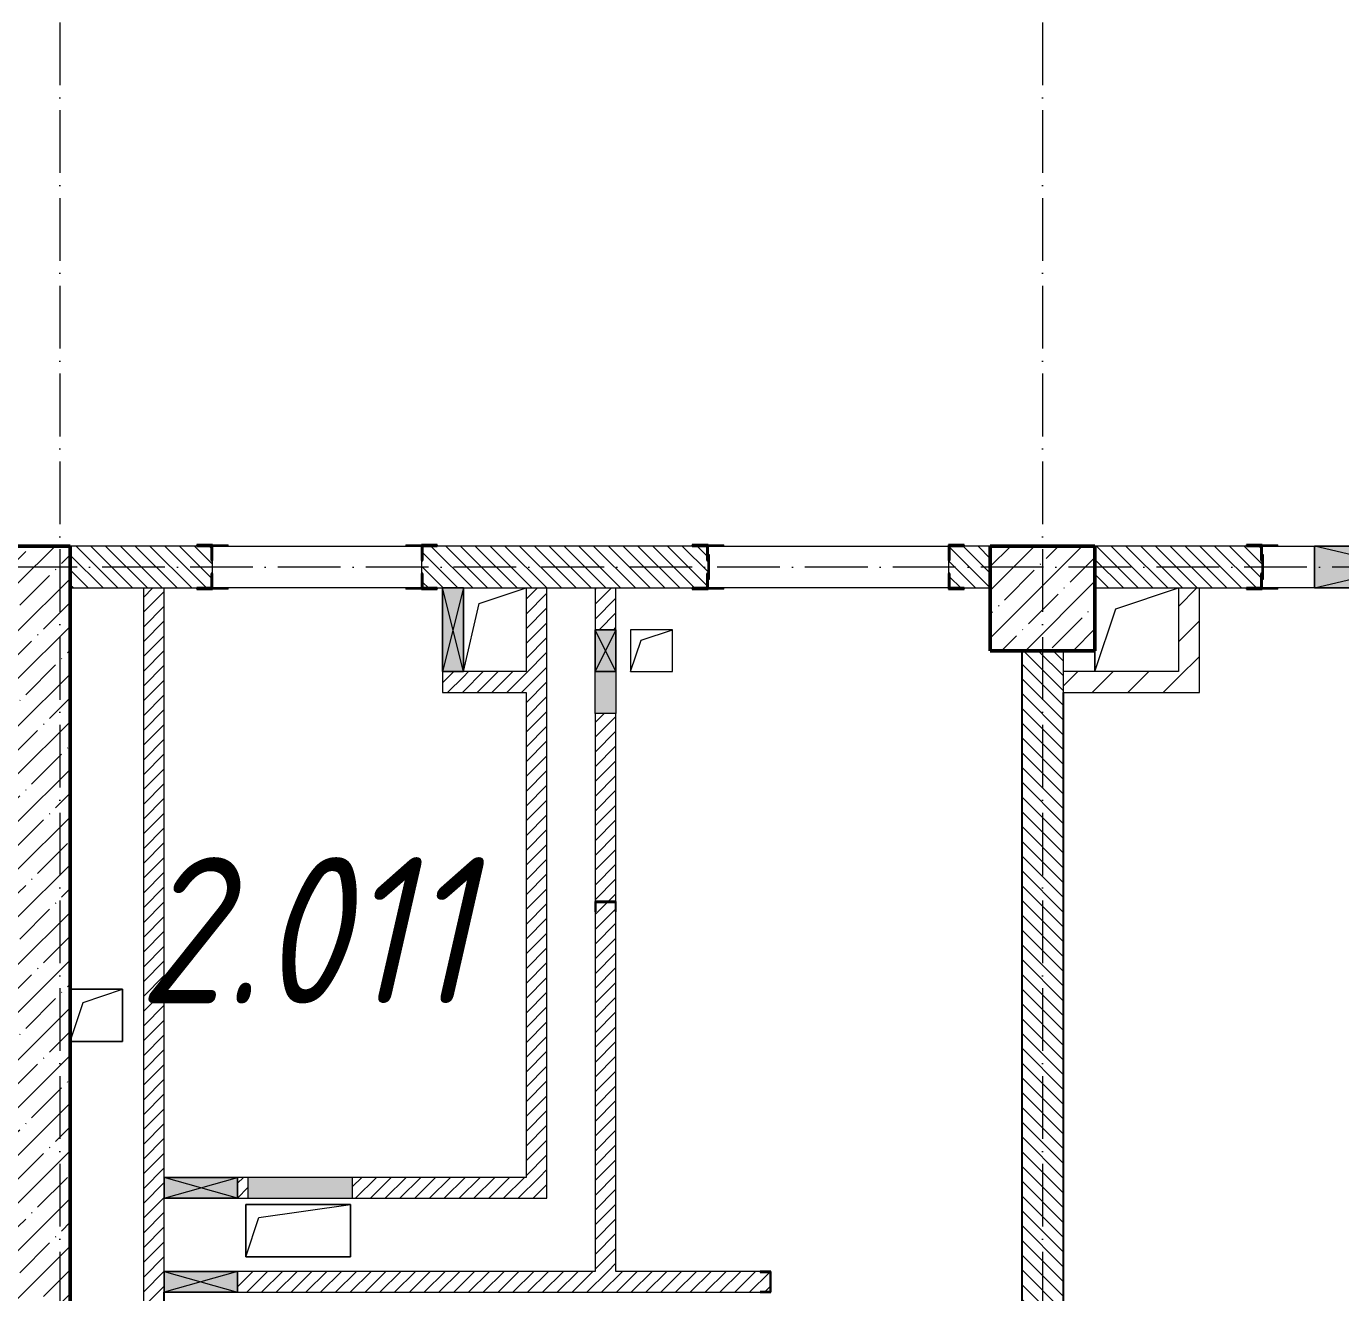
# Model space of a CAD drawing. Header units: millimetres. Extents: x -12989 to 629078, y -109036 to 555275.
# Drawn here: x 529658 to 535943, y 150394 to 156453 of the extents above; entities that cross this region are included whole.
import ezdxf

# ---------------------------------------------------------------- set-up
doc = ezdxf.new("R2010")
doc.units = ezdxf.units.MM
doc.linetypes.add('50_200_ШТРИХ_1Т_ш5_п1_п1_', pattern=[700, 500, -100, 0, -100])
for name, color, linetype, lineweight in [('A-DETL-GENF-OTLN', 7, 'Continuous', 9), ('A-FLOR-____-OTLN', 7, 'Continuous', 9), ('A-GENM-____-MCUT', 7, 'Continuous', 25), ('A-GENM-____-OTLN', 7, 'Continuous', 9), ('A-GENM-____-OTLN-1', 7, 'Continuous', 25), ('A-GLAZ-____-OTLN', 7, 'Continuous', 9), ('A-WALL-____-MCUT', 7, 'Continuous', 13), ('A-WALL-____-MCUT-2', 7, 'Continuous', 50), ('A-WALL-____-PATT-1', 7, 'Continuous', 9), ('A-WALL-FNSH-MCUT-1', 7, 'Continuous', 9), ('I-WALL-____-OTLN', 7, 'Continuous', 9), ('S-COLS-____-MCUT', 7, 'Continuous', 50), ('S-COLS-____-OTLN', 7, 'Continuous', 9), ('S-GRID-____-OTLN-1', 7, '50_200_ШТРИХ_1Т_ш5_п1_п1_', 9), ('Марки помещений', 7, 'Continuous', 9)]:
    doc.layers.add(name, color=color, linetype=linetype, lineweight=lineweight)
doc.styles.add('ISOCPEUR_I_2', font='isocpeui.ttf', dxfattribs={"width": 0.85, "height": 2.3})
pattern_1 = [(135, (516567.8, 90784.41), (-35.35534, -35.35534), [])]
pattern_2 = [(45, (516567.8, 90784.41), (-35.35534, 35.35534), [])]
pattern_3 = [(45, (516567.8, 90784.41), (-84.85281, 84.85281), [])]

# ---------------------------------------------------------------- blocks, each defined once
blk = doc.blocks.new('BSC_Колонна _Прямоугольная - 500х500-V30-АР1_План отверстий 2 этажа в осях 1-64_Ю-ЯЯ')
at = {"layer": 'S-COLS-____-OTLN'}
h = blk.add_hatch(dxfattribs=at)
h.set_pattern_fill('FP_39', color=256, style=0, pattern_type=2)
h.set_pattern_definition([(45, (-17950, -62931.04), (-114.04925, 114.04925), []), (45, (-17835.95, -62931.04), (-114.04925, 114.04925), [201.613, -40.323, 3.353, -36.97])])
h.paths.add_polyline_path([(-250, -250), (250, -250), (250, 250), (-250, 250)], flags=0)
at = {"layer": 'S-COLS-____-MCUT'}
for p, q in [((250, 250), (-250, 250)), ((-250, 250), (-250, -250)), ((250, -250), (250, 250)), ((-250, -250), (250, -250))]:
    blk.add_line(p, q, dxfattribs=at)
blk = doc.blocks.new('154_Стойка_СКБ_Уголок - СМ-2480_200-28346303-АР1_План отверстий 2 этажа в осях 1-64_Ю-ЯЯ')
at = {"layer": 'A-GENM-____-MCUT'}
for p, q in [((125, 156), (125, 81)), ((200, 156), (125, 156)), ((131, 81), (131, 150)), ((131, 150), (200, 150)), ((200, 150), (200, 156)), ((125, 81), (131, 81)), ((131, 19), (125, 19)), ((125, 19), (125, -56)), ((131, -50), (131, 19)), ((125, -56), (200, -56)), ((200, -50), (131, -50)), ((200, -56), (200, -50))]:
    blk.add_line(p, q, dxfattribs=at)
blk = doc.blocks.new('Стойка_Влож_Полоса боковая - Полоса-V150-АР1_План отверстий 2 этажа в осях 1-64_Ю-ЯЯ')
at = {"layer": 'A-GENM-____-OTLN'}
for p, q in [((-5, 60), (0, 60)), ((-5, -60), (-5, 60)), ((0, 31), (0, -31)), ((0, -60), (-5, -60))]:
    blk.add_line(p, q, dxfattribs=at)
blk = doc.blocks.new('154_Стойка_СКБ_Уголок - СМ-2180_200-28268025-АР1_План отверстий 2 этажа в осях 1-64_Ю-ЯЯ')
at = {"layer": 'A-GENM-____-MCUT'}
for p, q in [((125, 156), (125, 81)), ((200, 156), (125, 156)), ((131, 81), (131, 150)), ((131, 150), (200, 150)), ((200, 150), (200, 156)), ((125, 81), (131, 81)), ((131, 19), (125, 19)), ((125, 19), (125, -56)), ((131, -50), (131, 19)), ((125, -56), (200, -56)), ((200, -50), (131, -50)), ((200, -56), (200, -50))]:
    blk.add_line(p, q, dxfattribs=at)
blk = doc.blocks.new('Стойка_Влож_Полоса боковая - Полоса-28213942-АР1_План отверстий 2 этажа в осях 1-64_Ю-ЯЯ')
at = {"layer": 'A-GENM-____-OTLN'}
for p, q in [((-5, 60), (0, 60)), ((-5, -60), (-5, 60)), ((0, -60), (-5, -60))]:
    blk.add_line(p, q, dxfattribs=at)
blk = doc.blocks.new('Стойка_Влож_Уголок_Опорный - Уголок-28213941-АР1_План отверстий 2 этажа в осях 1-64_Ю-ЯЯ')
at = {"layer": 'A-GENM-____-OTLN'}
for p, q in [((-212, -6), (-212, 0)), ((0, 0), (0, -6)), ((-212, -75), (-212, -6)), ((-212, -6), (-206, -6)), ((-6, -6), (0, -6)), ((0, -6), (0, -75)), ((-212, -75), (-206, -75)), ((-6, -75), (0, -75))]:
    blk.add_line(p, q, dxfattribs=at)
blk = doc.blocks.new('Фахверк_СКБ_Уголок - 200_3960_зеркало-28268689-АР1_План отверстий 2 этажа в осях 1-64_Ю-ЯЯ')
at = {"layer": 'A-GENM-____-MCUT'}
for p, q in [((200, 156), (125, 156)), ((125, 156), (125, 81)), ((131, 81), (131, 150)), ((131, 150), (200, 150)), ((200, 150), (200, 156)), ((125, 81), (131, 81)), ((131, 19), (125, 19)), ((125, 19), (125, -56)), ((131, -50), (131, 19)), ((125, -56), (200, -56)), ((200, -50), (131, -50)), ((200, -56), (200, -50))]:
    blk.add_line(p, q, dxfattribs=at)
blk = doc.blocks.new('154_Фахверк_СКБ_Швеллер - Тип_100_3960-28331862-АР1_План отверстий 2 этажа в осях 1-64_Ю-ЯЯ')
at = {"layer": 'A-GENM-____-MCUT'}
for p, q in [((175, 50), (125, 50)), ((125, 50), (125, -50)), ((128, 47), (175, 47)), ((128, -47), (128, 47)), ((175, 47), (175, 50)), ((125, -50), (175, -50)), ((175, -47), (128, -47)), ((175, -50), (175, -47))]:
    blk.add_line(p, q, dxfattribs=at)
blk = doc.blocks.new('AR_Отверстие Ниша - Лючок-32401897-АР1_План отверстий 2 этажа в осях 1-64_Ю-ЯЯ')
at = {"layer": 'A-GLAZ-____-OTLN'}
blk.add_hatch(color=256, dxfattribs=at).paths.add_polyline_path([(250, -50), (250, 50), (-250, 50), (-250, -50), (-158, -50)], flags=0)
for p, q in [((250, 50), (-250, 50)), ((-250, 50), (-250, -50)), ((250, -50), (250, 50)), ((-250, -50), (250, -50))]:
    blk.add_line(p, q, dxfattribs=at)
blk = doc.blocks.new('AR_Отверстие Ниша - Лючок-32402520-АР1_План отверстий 2 этажа в осях 1-64_Ю-ЯЯ')
at = {"layer": 'A-GLAZ-____-OTLN'}
blk.add_hatch(color=256, dxfattribs=at).paths.add_polyline_path([(100, 50), (-100, 50), (-100, -50), (100, -50), (100, 32.3)], flags=0)
for p, q in [((-100, 50), (100, 50)), ((100, 50), (100, -50)), ((100, -50), (-100, -50))]:
    blk.add_line(p, q, dxfattribs=at)
blk = doc.blocks.new('AR_Отверстие прямоугольное _в стене_ - AR_Отверстие прямоугольное _в стене__ВК-32402489-АР1_План отверстий 2 этажа в осях 1-64_Ю-ЯЯ')
at = {"layer": 'A-GLAZ-____-OTLN'}
blk.add_hatch(color=256, dxfattribs=at).paths.add_polyline_path([(100, 50), (-100, 50), (-100, -50), (100, -50), (100, 32.3)], flags=0)
at = {"layer": 'A-DETL-GENF-OTLN'}
for p, q in [((-100, -50), (-100, 50)), ((-100, 50), (100, 50)), ((100, 50), (-100, -50)), ((-100, 50), (100, -50)), ((100, 50), (-100, 50)), ((-100, 50), (-100, -50)), ((100, 50), (100, -50)), ((100, -50), (100, 50)), ((100, -50), (-100, -50)), ((-100, -50), (100, -50))]:
    blk.add_line(p, q, dxfattribs=at)
blk = doc.blocks.new('AR_Отверстие прямоугольное _в плите_ - AR_Отверстие прямоугольное _в плите_-30458064-АР1_План отверстий 2 этажа в осях 1-64_Ю-ЯЯ')
at = {"layer": 'A-GENM-____-OTLN'}
for p, q in [((125, 125), (-125, 125)), ((-62.5, 62.5), (125, 125)), ((125, -125), (125, 125)), ((-125, -125), (-62.5, 62.5)), ((-125, -125), (125, -125))]:
    blk.add_line(p, q, dxfattribs=at)
blk = doc.blocks.new('AR_Отверстие прямоугольное _в плите_ - AR_Отверстие прямоугольное _в плите_-30459257-АР1_План отверстий 2 этажа в осях 1-64_Ю-ЯЯ')
at = {"layer": 'A-GENM-____-OTLN'}
for p, q in [((250, 125), (-250, 125)), ((-250, 125), (-250, -125)), ((-187.5, 62.5), (250, 125)), ((250, -125), (250, 125)), ((-250, -125), (-187.5, 62.5)), ((-250, -125), (250, -125))]:
    blk.add_line(p, q, dxfattribs=at)
blk = doc.blocks.new('AR_Отверстие прямоугольное _в плите_ - AR_Отверстие прямоугольное _в плите_-30459207-АР1_План отверстий 2 этажа в осях 1-64_Ю-ЯЯ')
at = {"layer": 'A-GENM-____-OTLN'}
for p, q in [((100, 100), (-100, 100)), ((-100, 100), (-100, -100)), ((-50, 50), (100, 100)), ((100, -100), (100, 100)), ((-100, -100), (-50, 50)), ((-100, -100), (100, -100))]:
    blk.add_line(p, q, dxfattribs=at)
blk = doc.blocks.new('AR_Отверстие прямоугольное _в плите_ - AR_Отверстие прямоугольное _в плите_-30459211-АР1_План отверстий 2 этажа в осях 1-64_Ю-ЯЯ')
at = {"layer": 'A-GENM-____-OTLN'}
for p, q in [((-100, 100), (200, 200)), ((-200, -200), (-100, 100)), ((-200, -100), (-200, -200))]:
    blk.add_line(p, q, dxfattribs=at)
blk = doc.blocks.new('AR_Отверстие прямоугольное _в плите_ - AR_Отверстие прямоугольное _в плите_-30552629-АР1_План отверстий 2 этажа в осях 1-64_Ю-ЯЯ')
at = {"layer": 'A-GENM-____-OTLN'}
for p, q in [((-75, 125), (150, 200)), ((-150, -200), (-75, 125))]:
    blk.add_line(p, q, dxfattribs=at)
blk = doc.blocks.new('AR_Отверстие прямоугольное _в стене__БезПР - AR_Отверстие прямоугольное _в стене__БезПР-36788626-АР1_План отверстий 2 этажа в осях 1-64_Ю-ЯЯ')
at = {"layer": 'A-GLAZ-____-OTLN'}
blk.add_hatch(color=256, dxfattribs=at).paths.add_polyline_path([(200, -50), (200, 50), (-200, 50), (-200, -50)], flags=0)
at = {"layer": 'A-DETL-GENF-OTLN'}
for p, q in [((-200, -50), (-200, 50)), ((-200, 50), (200, 50)), ((200, 50), (-200, -50)), ((-200, 50), (200, -50)), ((200, 50), (-200, 50)), ((-200, 50), (-200, -50)), ((200, 50), (200, -50)), ((200, -50), (200, 50)), ((200, -50), (-200, -50)), ((-200, -50), (200, -50))]:
    blk.add_line(p, q, dxfattribs=at)
at = {"layer": 'A-GLAZ-____-OTLN'}
blk.add_line((200, 50), (-200, 50), dxfattribs=at)
blk = doc.blocks.new('AR_Отверстие прямоугольное _в стене__БезПР - AR_Отверстие прямоугольное _в стене__БезПР-36427791-АР1_План отверстий 2 этажа в осях 1-64_Ю-ЯЯ')
at = {"layer": 'A-GLAZ-____-OTLN'}
blk.add_hatch(color=256, dxfattribs=at).paths.add_polyline_path([(-175, 50), (-175, -50), (175, -50), (175, 50)], flags=0)
at = {"layer": 'A-DETL-GENF-OTLN'}
for p, q in [((-175, -50), (-175, 50)), ((-175, 50), (175, 50)), ((175, 50), (-175, -50)), ((-175, 50), (175, -50)), ((175, 50), (-175, 50)), ((-175, 50), (-175, -50)), ((175, 50), (175, -50)), ((175, -50), (175, 50)), ((175, -50), (-175, -50)), ((-175, -50), (175, -50))]:
    blk.add_line(p, q, dxfattribs=at)
at = {"layer": 'A-GLAZ-____-OTLN'}
blk.add_line((175, 50), (-175, 50), dxfattribs=at)
blk = doc.blocks.new('AR_Отверстие прямоугольное _в стене_ - AR_Отверстие прямоугольное _в стене__ОВ-36798040-АР1_План отверстий 2 этажа в осях 1-64_Ю-ЯЯ')
at = {"layer": 'A-GLAZ-____-OTLN'}
blk.add_hatch(color=256, dxfattribs=at).paths.add_polyline_path([(425, -100), (425, 100), (-425, 100), (-425, -100)], flags=0)
at = {"layer": 'A-DETL-GENF-OTLN'}
for p, q in [((-425, -100), (-425, 100)), ((-425, 100), (425, 100)), ((425, 100), (-425, -100)), ((-425, 100), (425, -100)), ((425, 100), (-425, 100)), ((-425, 100), (-425, -100)), ((425, 100), (425, -100)), ((425, -100), (425, 100)), ((425, -100), (-425, -100)), ((-425, -100), (425, -100))]:
    blk.add_line(p, q, dxfattribs=at)
blk = doc.blocks.new('3эт')
at = {"layer": 'S-GRID-____-OTLN-1', "color": 251, "ltscale": 0.6, "true_color": 0x636466}
for p, q in [((297020.7, 4029.4), (297020.7, -33971.9)), ((301720.7, 4029.4), (301720.7, -33971.9)), ((387845.1, -23782.4), (279101.9, -23782.4))]:
    blk.add_line(p, q, dxfattribs=at)

msp = doc.modelspace()

# ---------------------------------------------------------------- hatches: boundary and pattern name
at = {"layer": 'A-WALL-____-PATT-1'}
h = msp.add_hatch(dxfattribs=at)
h.set_pattern_fill('FP_13', color=256, style=0, pattern_type=2)
h.set_pattern_definition([(45, (516567.8, 90784.41), (-114.04925, 114.04925), []), (45, (516681.85, 90784.41), (-114.04925, 114.04925), [201.612, -40.322, 3.353, -36.97])])
h.paths.add_polyline_path([(529617.7976, 146465.4504), (529867.7976, 146465.4504), (529867.7976, 153965.4504), (529617.7976, 153965.4504), (529617.7976, 148009.0003)], flags=0)
h = msp.add_hatch(dxfattribs=at)
h.set_pattern_fill('FP_6', color=256, style=0, pattern_type=2)
h.set_pattern_definition(pattern_1)
h.paths.add_polyline_path([(534142.7976, 153765.4504), (534267.7976, 153765.4504), (534267.7976, 153965.4504), (534073.7976, 153965.4504), (534073.7976, 153896.4504), (534067.7976, 153896.4504), (534067.7976, 153834.4504), (534073.7976, 153834.4504), (534073.7976, 153765.4504)], flags=0)
h.paths.add_polyline_path([(530317.7976, 153765.4504), (530541.7976, 153765.4504), (530541.7976, 153834.4504), (530547.7976, 153834.4504), (530547.7976, 153896.4504), (530541.7976, 153896.4504), (530541.7976, 153965.4504), (529867.7976, 153965.4504), (529867.7976, 153765.4504), (530217.7976, 153765.4504)], flags=0)
h.paths.add_polyline_path([(532147.7976, 153765.4504), (532911.7976, 153765.4504), (532911.7976, 153834.4504), (532917.7976, 153834.4504), (532917.7976, 153896.4504), (532911.7976, 153896.4504), (532911.7976, 153965.4504), (531553.7976, 153965.4504), (531553.7976, 153896.4504), (531547.7976, 153896.4504), (531547.7976, 153834.4504), (531553.7976, 153834.4504), (531553.7976, 153765.4504), (532047.7976, 153765.4504)], flags=0)
h = msp.add_hatch(dxfattribs=at)
h.set_pattern_fill('FP_6', color=256, style=0, pattern_type=2)
h.set_pattern_definition(pattern_1)
h.paths.add_polyline_path([(535492.7976, 153765.4504), (535561.7976, 153765.4504), (535561.7976, 153834.4504), (535567.7976, 153834.4504), (535567.7976, 153896.4504), (535561.7976, 153896.4504), (535561.7976, 153965.4504), (534767.7976, 153965.4504), (534767.7976, 153765.4504)], flags=0)
h = msp.add_hatch(dxfattribs=at)
h.set_pattern_fill('FP_5', color=256, style=0, pattern_type=2)
h.set_pattern_definition(pattern_2)
h.paths.add_polyline_path([(530317.7976, 146215.4504), (530317.7976, 146995.4504), (530217.7976, 146995.4504), (530217.7976, 146215.4504)], flags=0)
h.paths.add_polyline_path([(530217.7976, 147295.4504), (530317.7976, 147295.4504), (530317.7976, 148245.4504), (530314.7976, 148245.4504), (530314.7976, 148292.4504), (530220.7976, 148292.4504), (530220.7976, 148245.4504), (530217.7976, 148245.4504), (530217.7976, 148009.0003)], flags=0)
h.paths.add_polyline_path([(530267.5584, 148295.4504), (530317.7976, 148295.4504), (530317.7976, 148840.4504), (530217.7976, 148840.4504), (530217.7976, 148295.4504), (530220.7976, 148295.4504)], flags=0)
h.paths.add_polyline_path([(530285.3814, 149040.4504), (530317.7976, 149040.4504), (530317.7976, 153765.4504), (530217.7976, 153765.4504), (530217.7976, 149040.4504)], flags=0)
h = msp.add_hatch(dxfattribs=at)
h.set_pattern_fill('FP_5', color=256, style=0, pattern_type=2)
h.set_pattern_definition(pattern_2)
h.paths.add_polyline_path([(532047.7976, 150945.4504), (532147.7976, 150945.4504), (532147.7976, 153765.4504), (532047.7976, 153765.4504), (532047.7976, 151237.825)], flags=0)
h = msp.add_hatch(dxfattribs=at)
h.set_pattern_fill('FP_5', color=256, style=0, pattern_type=2)
h.set_pattern_definition(pattern_2)
h.paths.add_polyline_path([(532477.7976, 150495.4504), (532477.7976, 152215.4504), (532474.7976, 152215.4504), (532474.7976, 152262.4504), (532380.7976, 152262.4504), (532380.7976, 152215.4504), (532377.7976, 152215.4504), (532377.7976, 150495.4504), (532460.1225, 150495.4504)], flags=0)
h.paths.add_polyline_path([(532460.1225, 152265.4504), (532477.7976, 152265.4504), (532477.7976, 153165.4504), (532377.7976, 153165.4504), (532377.7976, 152265.4504), (532380.7976, 152265.4504)], flags=0)
h.paths.add_polyline_path([(532477.7976, 153565.4504), (532477.7976, 153765.4504), (532377.7976, 153765.4504), (532377.7976, 153565.4504), (532460.1225, 153565.4504)], flags=0)
h = msp.add_hatch(dxfattribs=at)
h.set_pattern_fill('FP_4', color=256, style=0, pattern_type=2)
h.set_pattern_definition(pattern_3)
h.paths.add_polyline_path([(535267.7976, 153265.4504), (535267.7976, 153765.4504), (535167.7976, 153765.4504), (535167.7976, 153265.4504)], flags=0)
h = msp.add_hatch(dxfattribs=at)
h.set_pattern_fill('FP_6', color=256, style=0, pattern_type=2)
h.set_pattern_definition(pattern_1)
h.paths.add_polyline_path([(534417.7976, 146465.4504), (534617.7976, 146465.4504), (534617.7976, 149959.4504), (534548.7976, 149959.4504), (534548.7976, 149965.4504), (534617.7976, 149965.4504), (534617.7976, 153465.4504), (534417.7976, 153465.4504), (534417.7976, 149965.4504), (534486.7976, 149965.4504), (534486.7976, 149959.4504), (534417.7976, 149959.4504), (534417.7976, 148009.0003)], flags=0)
h = msp.add_hatch(dxfattribs=at)
h.set_pattern_fill('FP_5', color=256, style=0, pattern_type=2)
h.set_pattern_definition(pattern_2)
h.paths.add_polyline_path([(531747.7976, 153265.4504), (531747.7976, 153365.4504), (531647.7976, 153365.4504), (531647.7976, 153265.4504)], flags=0)
h = msp.add_hatch(dxfattribs=at)
h.set_pattern_fill('FP_5', color=256, style=0, pattern_type=2)
h.set_pattern_definition(pattern_2)
h.paths.add_polyline_path([(532047.7976, 153265.4504), (532047.7976, 153365.4504), (531747.7976, 153365.4504), (531747.7976, 153265.4504)], flags=0)
h = msp.add_hatch(dxfattribs=at)
h.set_pattern_fill('FP_4', color=256, style=0, pattern_type=2)
h.set_pattern_definition(pattern_3)
h.paths.add_polyline_path([(535167.7976, 153265.4504), (535167.7976, 153365.4504), (534617.7976, 153365.4504), (534617.7976, 153265.4504)], flags=0)
h = msp.add_hatch(dxfattribs=at)
h.set_pattern_fill('FP_5', color=256, style=0, pattern_type=2)
h.set_pattern_definition(pattern_2)
h.paths.add_polyline_path([(530692.6218, 150845.4504), (530717.7976, 150845.4504), (530717.7976, 150945.4504), (530667.7976, 150945.4504), (530667.7976, 150845.4504)], flags=0)
h.paths.add_polyline_path([(531217.7976, 150845.4504), (532147.7976, 150845.4504), (532147.7976, 150945.4504), (531217.7976, 150945.4504), (531217.7976, 150897.4735)], flags=0)
h = msp.add_hatch(dxfattribs=at)
h.set_pattern_fill('FP_5', color=256, style=0, pattern_type=2)
h.set_pattern_definition(pattern_2)
h.paths.add_polyline_path([(530692.6218, 150395.4504), (533167.7976, 150395.4504), (533167.7976, 150398.4504), (533214.7976, 150398.4504), (533214.7976, 150492.4504), (533167.7976, 150492.4504), (533167.7976, 150495.4504), (530667.7976, 150495.4504), (530667.7976, 150395.4504)], flags=0)

# ---------------------------------------------------------------- linework, layer by layer
for points in [[(534417.7976, 153465.4504), (534417.7976, 146465.4504)], [(534617.7976, 146465.4504), (534617.7976, 153265.4504)], [(530317.7976, 146215.4504), (530317.7976, 150395.4504)]]:
    msp.add_lwpolyline(points)
at = {"layer": 'A-FLOR-____-OTLN'}
for p, q in [((534767.7976, 153365.4504), (534767.7976, 153465.4504)), ((529867.7976, 151845.4504), (530117.7976, 151845.4504)), ((530117.7976, 151845.4504), (530117.7976, 151595.4504)), ((530117.7976, 151595.4504), (529867.7976, 151595.4504)), ((530707.7976, 150815.4504), (531207.7976, 150815.4504)), ((530707.7976, 150565.4504), (530707.7976, 150815.4504)), ((531207.7976, 150815.4504), (531207.7976, 150565.4504)), ((531207.7976, 150565.4504), (530707.7976, 150565.4504))]:
    msp.add_line(p, q, dxfattribs=at)
at = {"layer": 'A-WALL-____-MCUT'}
for p, q in [((530472.7976, 153965.4504), (529867.7976, 153965.4504)), ((532842.7976, 153965.4504), (531622.7976, 153965.4504)), ((534267.7976, 153965.4504), (534142.7976, 153965.4504)), ((535492.7976, 153965.4504), (534767.7976, 153965.4504)), ((530547.7976, 153834.4504), (530547.7976, 153896.4504)), ((531547.7976, 153896.4504), (531547.7976, 153834.4504)), ((532917.7976, 153834.4504), (532917.7976, 153896.4504)), ((534067.7976, 153896.4504), (534067.7976, 153834.4504)), ((529867.7976, 153765.4504), (530472.7976, 153765.4504)), ((531622.7976, 153765.4504), (531647.7976, 153765.4504)), ((531747.7976, 153765.4504), (532842.7976, 153765.4504)), ((534142.7976, 153765.4504), (534267.7976, 153765.4504)), ((534767.7976, 153765.4504), (535492.7976, 153765.4504)), ((534417.7976, 153465.4504), (534417.7976, 149965.4504)), ((534617.7976, 149965.4504), (534617.7976, 153465.4504))]:
    msp.add_line(p, q, dxfattribs=at)
at = {"layer": 'A-WALL-____-MCUT-2'}
for p, q in [((529867.7976, 153965.4504), (529417.7976, 153965.4504)), ((529867.7976, 146465.4504), (529867.7976, 153965.4504))]:
    msp.add_line(p, q, dxfattribs=at)
at = {"layer": 'A-WALL-FNSH-MCUT-1'}
for p, q in [((530217.7976, 153765.4504), (530217.7976, 149040.4504)), ((530317.7976, 150945.4504), (530317.7976, 153765.4504)), ((532047.7976, 153765.4504), (532047.7976, 153365.4504)), ((532147.7976, 150845.4504), (532147.7976, 153765.4504)), ((532377.7976, 153765.4504), (532377.7976, 153565.4504)), ((532477.7976, 153565.4504), (532477.7976, 153765.4504)), ((535167.7976, 153765.4504), (535167.7976, 153365.4504)), ((535267.7976, 153265.4504), (535267.7976, 153765.4504)), ((531647.7976, 153365.4504), (531647.7976, 153265.4504)), ((532047.7976, 153365.4504), (531747.7976, 153365.4504)), ((535167.7976, 153365.4504), (534617.7976, 153365.4504)), ((531647.7976, 153265.4504), (532047.7976, 153265.4504)), ((532047.7976, 153265.4504), (532047.7976, 150945.4504)), ((534617.7976, 153265.4504), (535267.7976, 153265.4504)), ((532377.7976, 153165.4504), (532377.7976, 152265.4504)), ((532477.7976, 152265.4504), (532477.7976, 153165.4504)), ((532377.7976, 152215.4504), (532377.7976, 150495.4504)), ((532477.7976, 150495.4504), (532477.7976, 152215.4504)), ((530717.7976, 150945.4504), (530667.7976, 150945.4504)), ((532047.7976, 150945.4504), (531217.7976, 150945.4504)), ((530317.7976, 150495.4504), (530317.7976, 150845.4504)), ((530667.7976, 150845.4504), (530717.7976, 150845.4504)), ((531217.7976, 150845.4504), (532147.7976, 150845.4504)), ((532377.7976, 150495.4504), (530667.7976, 150495.4504)), ((533167.7976, 150495.4504), (532477.7976, 150495.4504)), ((530317.7976, 149040.4504), (530317.7976, 150395.4504)), ((530667.7976, 150395.4504), (533167.7976, 150395.4504))]:
    msp.add_line(p, q, dxfattribs=at)
at = {"layer": 'I-WALL-____-OTLN'}
for p, q in [((530547.7976, 153965.4504), (531547.7976, 153965.4504)), ((532917.7976, 153965.4504), (534067.7976, 153965.4504)), ((535567.7976, 153965.4504), (535817.7976, 153965.4504)), ((531547.7976, 153765.4504), (530547.7976, 153765.4504)), ((534067.7976, 153765.4504), (532917.7976, 153765.4504)), ((535817.7976, 153765.4504), (535567.7976, 153765.4504))]:
    msp.add_line(p, q, dxfattribs=at)

# ---------------------------------------------------------------- block references
msp.add_blockref('3эт', (232797.0902, 177647.8646))
at = {"layer": 'A-GENM-____-OTLN'}
for name, p, rotation in [('Стойка_Влож_Уголок_Опорный - Уголок-28213941-АР1_План отверстий 2 этажа в осях 1-64_Ю-ЯЯ', (530547.7976, 153971.4504), 89.99999999999955), ('Стойка_Влож_Уголок_Опорный - Уголок-28213941-АР1_План отверстий 2 этажа в осях 1-64_Ю-ЯЯ', (531547.7976, 153759.4504), 269.9999999999995), ('Стойка_Влож_Уголок_Опорный - Уголок-28213941-АР1_План отверстий 2 этажа в осях 1-64_Ю-ЯЯ', (532917.7976, 153971.4504), 89.99999999999955), ('Стойка_Влож_Уголок_Опорный - Уголок-28213941-АР1_План отверстий 2 этажа в осях 1-64_Ю-ЯЯ', (535567.7976, 153971.4504), 89.99999999999955), ('Стойка_Влож_Полоса боковая - Полоса-28213942-АР1_План отверстий 2 этажа в осях 1-64_Ю-ЯЯ', (532917.7976, 153865.4504), 180), ('Стойка_Влож_Полоса боковая - Полоса-V150-АР1_План отверстий 2 этажа в осях 1-64_Ю-ЯЯ', (535567.7976, 153865.4504), 180)]:
    msp.add_blockref(name, p, dxfattribs=dict(at, rotation=rotation))
for name, p in [('AR_Отверстие прямоугольное _в плите_ - AR_Отверстие прямоугольное _в плите_-30552629-АР1_План отверстий 2 этажа в осях 1-64_Ю-ЯЯ', (531897.7976, 153565.4504)), ('AR_Отверстие прямоугольное _в плите_ - AR_Отверстие прямоугольное _в плите_-30459211-АР1_План отверстий 2 этажа в осях 1-64_Ю-ЯЯ', (534967.7976, 153565.4504)), ('AR_Отверстие прямоугольное _в плите_ - AR_Отверстие прямоугольное _в плите_-30459207-АР1_План отверстий 2 этажа в осях 1-64_Ю-ЯЯ', (532647.7976, 153465.4504)), ('AR_Отверстие прямоугольное _в плите_ - AR_Отверстие прямоугольное _в плите_-30458064-АР1_План отверстий 2 этажа в осях 1-64_Ю-ЯЯ', (529992.7976, 151720.4504)), ('AR_Отверстие прямоугольное _в плите_ - AR_Отверстие прямоугольное _в плите_-30459257-АР1_План отверстий 2 этажа в осях 1-64_Ю-ЯЯ', (530957.7976, 150690.4504))]:
    msp.add_blockref(name, p, dxfattribs=at)
at = {"layer": 'A-GENM-____-OTLN-1'}
for name, p, rotation in [('154_Стойка_СКБ_Уголок - СМ-2180_200-28268025-АР1_План отверстий 2 этажа в осях 1-64_Ю-ЯЯ', (530672.7976, 153915.4504), 180), ('154_Стойка_СКБ_Уголок - СМ-2180_200-28268025-АР1_План отверстий 2 этажа в осях 1-64_Ю-ЯЯ', (533042.7976, 153915.4504), 180), ('154_Стойка_СКБ_Уголок - СМ-2480_200-28346303-АР1_План отверстий 2 этажа в осях 1-64_Ю-ЯЯ', (535692.7976, 153915.4504), 180), ('154_Фахверк_СКБ_Швеллер - Тип_100_3960-28331862-АР1_План отверстий 2 этажа в осях 1-64_Ю-ЯЯ', (532427.7976, 152390.4504), 270.0000000000001), ('154_Фахверк_СКБ_Швеллер - Тип_100_3960-28331862-АР1_План отверстий 2 этажа в осях 1-64_Ю-ЯЯ', (533342.7976, 150445.4504), 180)]:
    msp.add_blockref(name, p, dxfattribs=dict(at, rotation=rotation))
for name, p in [('154_Стойка_СКБ_Уголок - СМ-2180_200-28268025-АР1_План отверстий 2 этажа в осях 1-64_Ю-ЯЯ', (531422.7976, 153815.4504)), ('Фахверк_СКБ_Уголок - 200_3960_зеркало-28268689-АР1_План отверстий 2 этажа в осях 1-64_Ю-ЯЯ', (533942.7976, 153815.4504))]:
    msp.add_blockref(name, p, dxfattribs=at)
at = {"layer": 'A-GLAZ-____-OTLN'}
for name, p, rotation in [('AR_Отверстие прямоугольное _в стене_ - AR_Отверстие прямоугольное _в стене__ОВ-36798040-АР1_План отверстий 2 этажа в осях 1-64_Ю-ЯЯ', (536242.7976, 153865.4504), 180), ('AR_Отверстие прямоугольное _в стене__БезПР - AR_Отверстие прямоугольное _в стене__БезПР-36788626-АР1_План отверстий 2 этажа в осях 1-64_Ю-ЯЯ', (531697.7976, 153565.4504), 270.0000000000001), ('AR_Отверстие прямоугольное _в стене_ - AR_Отверстие прямоугольное _в стене__ВК-32402489-АР1_План отверстий 2 этажа в осях 1-64_Ю-ЯЯ', (532427.7976, 153465.4504), 270.0000000000001), ('AR_Отверстие Ниша - Лючок-32402520-АР1_План отверстий 2 этажа в осях 1-64_Ю-ЯЯ', (532427.7976, 153265.4504), 270.0000000000001), ('AR_Отверстие прямоугольное _в стене__БезПР - AR_Отверстие прямоугольное _в стене__БезПР-36427791-АР1_План отверстий 2 этажа в осях 1-64_Ю-ЯЯ', (530492.7976, 150895.4504), 180), ('AR_Отверстие Ниша - Лючок-32401897-АР1_План отверстий 2 этажа в осях 1-64_Ю-ЯЯ', (530967.7976, 150895.4504), 180)]:
    msp.add_blockref(name, p, dxfattribs=dict(at, rotation=rotation))
msp.add_blockref('AR_Отверстие прямоугольное _в стене__БезПР - AR_Отверстие прямоугольное _в стене__БезПР-36427791-АР1_План отверстий 2 этажа в осях 1-64_Ю-ЯЯ', (530492.7976, 150445.4504), dxfattribs=at)
at = {"layer": 'S-COLS-____-OTLN'}
msp.add_blockref('BSC_Колонна _Прямоугольная - 500х500-V30-АР1_План отверстий 2 этажа в осях 1-64_Ю-ЯЯ', (534517.7976, 153715.4504), dxfattribs=at)

# ---------------------------------------------------------------- texts
at = {"layer": 'Марки помещений', "insert": (530193.1282, 152477.7425), "char_height": 700, "width": 689.45125, "attachment_point": 1, "style": 'ISOCPEUR_I_2'}
msp.add_mtext('2.011', dxfattribs=at)

doc.saveas('drawing.dxf')
